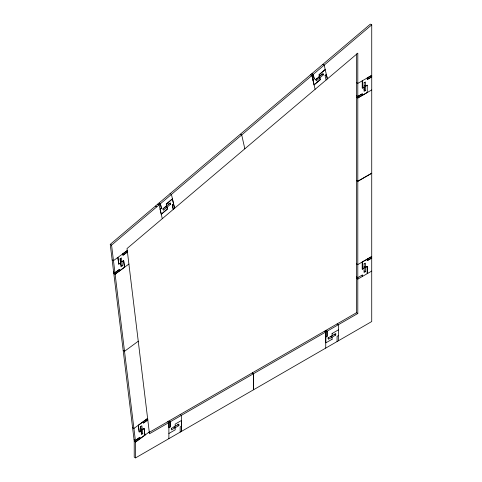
<?xml version="1.0" encoding="UTF-8"?>
<svg xmlns="http://www.w3.org/2000/svg" width="482" height="482" viewBox="0 0 482 482"><rect width="100%" height="100%" fill="white"/><g stroke="black" fill="none" stroke-linecap="round" stroke-linejoin="round"><path stroke-width="0.72" d="M357.801 313.493L149.474 433.776L127.019 248.549L357.807 53.165L357.801 313.493L356.475 312.734L356.493 95.659M356.481 53.876L356.487 95.671L357.819 96.424L362.289 93.851L362.301 95.352L357.819 97.936L356.493 97.171M362.277 275.023L362.277 276.529L362.283 275.011L357.801 277.602L356.475 276.843M364.115 263.817L364.097 268.209L362.283 269.257L362.277 261.973M364.109 87.043L362.295 88.092L362.301 80.801L362.295 88.092L364.115 87.037L364.103 91.303L365.446 90.532L365.458 81.994L364.115 82.765M364.133 82.645L364.121 89.766L365.446 90.532M365.434 267.42L367.248 266.371L367.242 273.662L367.248 266.371L365.428 267.426L364.109 266.66L364.091 272.469L365.428 271.697L365.434 263.166L364.097 263.937M367.266 92.484L367.26 85.212L365.446 86.254M325.73 348.106L325.772 332.002L324.44 331.23M132.586 427.654L133.918 428.468L147.721 418.394L143.281 421.636L143.449 423.033L147.89 419.792L143.467 423.051L143.299 421.654L138.376 425.232L139.178 431.974L140.979 430.661L141.461 434.607L142.786 433.637L142.304 429.679L144.1 428.365L144.925 435.113L135.556 441.958L135.388 440.56L134.062 439.783L110.251 244.344L159.048 203.036L160.373 203.796L161.398 208.242L160.126 209.327L161.277 214.225L167.423 209.025L167.013 207.224L165.688 206.459L162.597 209.074M356.475 263.799L357.801 264.564L371.724 256.575L371.736 24.865L370.411 24.1L310.595 74.728L311.92 75.493L314.071 84.868L320.217 79.681L319.807 77.873L318.482 77.114L322.066 74.071L323.392 74.837L316.204 80.916L315.897 79.59L319.488 76.554L319.078 74.746L325.217 69.559L319.078 74.746L319.488 76.56L323.091 73.511L323.392 74.837M149.372 431.89L135.556 441.964L134.231 441.193L134.062 439.795L135.388 440.56L139.834 437.307L139.997 438.722L139.834 437.307L135.388 440.56L111.577 245.109L160.373 203.796M371.736 24.865L160.404 203.766L161.422 208.218L160.151 209.29M170.08 193.686L171.447 194.415L174.568 208.284L172.399 198.921L166.254 204.127L166.67 205.928L163.103 208.941L163.41 210.273L167.013 207.224M166.688 205.615L165.663 206.483L166.989 207.248L167.405 209.049L161.259 214.255M168.23 204.308L169.254 203.44L170.58 204.205L166.989 207.248M172.423 198.903L166.278 204.103L166.694 205.904L170.273 202.874L170.58 204.205M315.391 79.717L317.451 77.976M314.071 84.868L320.217 79.675L319.801 77.879M326.091 80.018L325.073 75.566L326.344 74.487L327.362 78.94L324.205 65.1L322.88 64.341M325.073 75.566L326.344 74.487M122.832 253.827L123 255.225L127.441 251.972L123 255.225L122.826 253.821L127.266 250.574L113.463 260.654L112.137 259.894M124.477 267.305L123.651 260.557L121.856 261.871L121.374 257.924L120.048 258.894L121.018 266.787L122.344 265.817L121.862 261.865L123.657 260.551L124.489 267.293L119.566 270.89L119.391 269.492L114.933 272.734L113.613 271.969L114.951 272.734L119.391 269.492L119.548 270.89L115.108 274.131L113.782 273.366M138.316 341.184L124.513 351.3L123.181 350.486M128.917 264.064L115.108 274.089L113.782 273.324M140.672 426.305L140.991 428.932L142.317 429.697L144.112 428.39L144.925 435.144M371.749 76.855L367.272 79.44L367.26 77.939L371.743 75.355L357.807 83.392L356.487 82.621M367.26 79.452L371.743 76.867M367.272 85.2L365.458 86.248L364.121 85.495M357.819 96.424L362.301 93.839L362.289 95.358L367.26 92.496M371.736 173.213L357.813 181.25L356.487 180.533M371.736 173.261L357.813 181.298L356.487 180.485M371.73 271.065L357.801 279.108L356.475 278.343M148.914 432.571L325.748 330.477L327.097 331.218L327.097 336.394L325.766 337.171L325.796 342.883L332.104 339.238M325.778 330.459L356.475 312.734M168.857 421.051L170.188 421.828L170.188 426.998L168.881 427.751L168.875 422.575L167.549 421.81M332.068 333.538L338.394 329.869M171.399 428.408L178.876 424.07L178.876 425.618L171.49 429.89L171.49 428.341M327.694 338.159L335.767 333.496L335.767 335.038L328.405 339.28L328.405 337.737M168.881 433.487L175.189 429.842L175.189 427.745L173.863 426.98M181.485 426.202L180.172 426.962L180.172 432.137M338.394 335.605L337.069 336.382L337.087 341.527M135.544 457.9L135.556 441.964L134.225 441.108L134.225 457.135L135.544 457.9L181.479 431.378L181.485 420.473L175.177 424.118L175.177 426.215M362.283 269.257L362.283 261.973L371.718 256.52L371.73 321.536L181.443 431.408L181.485 415.303L180.16 414.538M357.825 97.936L371.749 89.947M311.878 73.638L313.192 74.415L314.216 78.855L312.938 79.946L314.216 78.855L313.192 74.415M240.343 134.207L241.711 134.936L244.832 148.805M364.103 270.932L365.428 271.697M160.404 203.766L159.084 203L310.643 74.698L311.968 75.463L315.089 89.333M157.777 204.115L159.114 204.874L162.289 218.689M155.439 206.097L156.764 206.862M337.069 323.94L338.394 324.699L338.394 340.774M334.442 334.273L335.767 335.038M330.754 336.406L332.104 337.147L332.08 339.262M110.251 244.344L111.577 245.109M120.211 258.479L120.53 261.105L121.862 261.865M122.344 265.817L121.024 265.052L120.536 261.099M252.303 372.887L253.628 373.652L253.628 389.733M252.261 372.911L253.586 373.677L253.586 389.757M177.551 424.853L178.876 425.618M142.786 433.637L141.461 432.872L140.979 428.914M142.317 429.697L141.841 425.757L140.515 426.721L140.991 430.679L139.19 431.986L138.376 425.232M327.073 331.242L327.073 336.412M325.766 331.996L325.766 337.171M170.182 421.816L170.182 426.992M332.086 333.514L332.068 335.629M168.881 422.569L168.881 438.656M367.242 259.105L367.242 260.617L371.73 258.027L367.242 260.617L367.248 259.105M173.532 203.85L172.261 204.928L173.279 209.375L172.273 204.91L173.55 203.832M120.536 262.847L118.735 264.16L117.909 257.418L118.729 264.16L120.53 262.853"/></g></svg>
